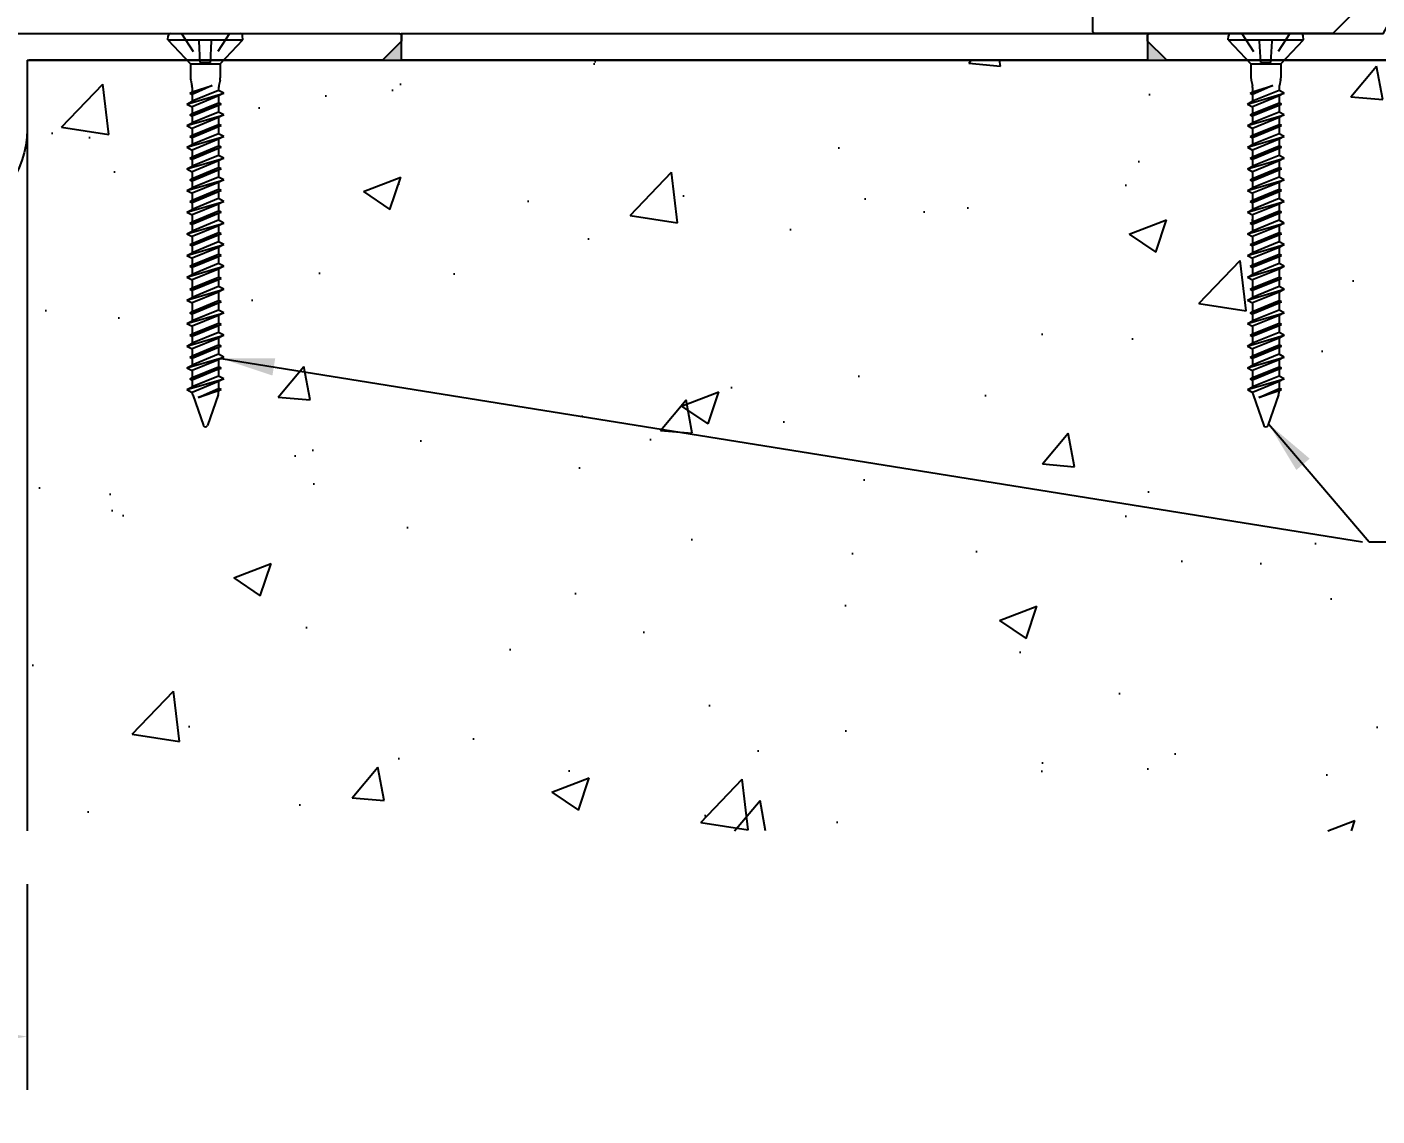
# Model space of a CAD drawing. Header units: inches. Extents: x -6.4 to 63.4, y -1.5 to 12.
# Drawn here: x 17.85 to 24.19, y -1.34 to 3.77 of the extents above; entities that cross this region are included whole.
import ezdxf

# ---------------------------------------------------------------- set-up
doc = ezdxf.new("R2010")
doc.units = ezdxf.units.IN
doc.header["$MEASUREMENT"] = 0
doc.linetypes.add('DASHED', pattern=[0.75, 0.5, -0.25])
for name, color, linetype in [('Anchors', 4, 'Continuous'), ('Conditions', 1, 'Continuous'), ('Dimensions', 3, 'Continuous'), ('Metals', 7, 'Continuous'), ('Text', 2, 'Continuous')]:
    doc.layers.add(name, color=color, linetype=linetype)
doc.styles.add('ARIAL', font='arial.ttf')
doc.dimstyles.new('Arial', dxfattribs={"dimtxt": 0.25, "dimasz": 0.25, "dimexe": 0.25, "dimexo": 0.25, "dimgap": 0.25, "dimtad": 0, "dimtih": 1, "dimtoh": 1, "dimdec": 4, "dimzin": 0, "dimdsep": 46, "dimlunit": 4, "dimtxsty": 'ARIAL', "dimcen": 0.25, "dimadec": 0, "dimazin": 0, "dimtfac": 1, "dimtdec": 4, "dimtofl": 0, "dimtmove": 0, "dimatfit": 3, "dimfxl": 0, "dimfrac": 2, "dimtolj": 1, "dimtzin": 0, "dimarcsym": 0})

# ---------------------------------------------------------------- blocks, each defined once
blk = doc.blocks.new('*D12')
at = {"layer": 'Defpoints', "color": 0}
for p in [(5.8539, 0), (17.8539, 0), (17.8539, -0.9653)]:
    blk.add_point(p, dxfattribs=at)
at = {"layer": 'Dimensions', "color": 0, "lineweight": -2}
for p, q in [((5.8539, -0.25), (5.8539, -1.2153)), ((17.8539, -0.25), (17.8539, -1.2153)), ((6.1039, -0.9653), (10.8945, -0.9653)), ((17.6039, -0.9653), (12.8275, -0.9653))]:
    blk.add_line(p, q, dxfattribs=at)
at = {"layer": 'Dimensions', "color": 0}
for points in [[(6.1039, -0.9237), (6.1039, -1.007), (5.8539, -0.9653)], [(17.6039, -0.9237), (17.6039, -1.007), (17.8539, -0.9653)]]:
    blk.add_solid(points, dxfattribs=at)
at = {"layer": 'Dimensions', "color": 0, "insert": (11.861, -0.9653), "char_height": 0.25, "attachment_point": 5, "style": 'ARIAL'}
blk.add_mtext("\\A1;1'\\P [305mm]", dxfattribs=at)
blk = doc.blocks.new('A$C63CB1885')
for p, q in [((-0.1762, 0), (-0.1747, 0.0182)), ((-0.1762, 0), (0.1762, 0)), ((-0.1762, 0), (-0.0698, -0.1125)), ((-0.1634, 0.0285), (0.1634, 0.0285)), ((0.0698, -0.1125), (0.1762, 0)), ((0.1762, 0), (0.1747, 0.0182)), ((-0.0698, -0.1125), (0.0698, -0.1125)), ((-0.0698, -0.1125), (-0.0698, -0.1796)), ((0.0698, -0.1125), (0.0698, -0.1796)), ((-0.0687, -0.1892), (-0.0633, -0.2152)), ((0.0687, -0.1892), (0.0633, -0.2152)), ((-0.0863, -0.3019), (0.0862, -0.2511)), ((-0.0737, -0.2511), (0.0321, -0.2146)), ((-0.0737, -0.2511), (-0.0622, -0.2449)), ((-0.0737, -0.2511), (-0.0622, -0.2573)), ((-0.0623, -0.2248), (-0.0622, -0.2449)), ((-0.0622, -0.2449), (0.0321, -0.2146)), ((0.0321, -0.2146), (-0.0622, -0.2573)), ((0.0622, -0.2382), (-0.0622, -0.289)), ((0.0622, -0.2248), (0.0622, -0.2382)), ((0.0862, -0.2511), (0.0622, -0.264)), ((0.0862, -0.2511), (0.0622, -0.2382)), ((-0.0863, -0.3019), (-0.0622, -0.289)), ((-0.0863, -0.3019), (-0.0622, -0.3148)), ((-0.0737, -0.3527), (0.0737, -0.3019)), ((-0.0622, -0.2573), (-0.0622, -0.289)), ((0.0622, -0.264), (-0.0622, -0.3148)), ((-0.0622, -0.3465), (0.0622, -0.2957)), ((0.0622, -0.308), (-0.0622, -0.3588)), ((-0.0622, -0.3148), (-0.0622, -0.3465)), ((0.0622, -0.264), (0.0622, -0.2957)), ((0.0737, -0.3019), (0.0622, -0.2957)), ((0.0737, -0.3019), (0.0622, -0.308)), ((0.0622, -0.308), (0.0622, -0.3397)), ((-0.0863, -0.4034), (0.0862, -0.3527)), ((-0.0737, -0.3527), (-0.0622, -0.3465)), ((-0.0737, -0.3527), (-0.0622, -0.3588)), ((0.0622, -0.3397), (-0.0622, -0.3905)), ((-0.0622, -0.3588), (-0.0622, -0.3905)), ((0.0622, -0.3656), (-0.0622, -0.4164)), ((0.0862, -0.3527), (0.0622, -0.3656)), ((0.0622, -0.3656), (0.0622, -0.3973)), ((0.0862, -0.3527), (0.0622, -0.3397)), ((-0.0863, -0.4034), (-0.0622, -0.3905)), ((-0.0863, -0.4034), (-0.0622, -0.4164)), ((-0.0737, -0.4542), (0.0737, -0.4034)), ((-0.0622, -0.4481), (0.0622, -0.3973)), ((0.0622, -0.4096), (-0.0622, -0.4604)), ((-0.0622, -0.4164), (-0.0622, -0.4481)), ((0.0622, -0.4413), (-0.0622, -0.4921)), ((0.0737, -0.4034), (0.0622, -0.3973)), ((0.0737, -0.4034), (0.0622, -0.4096)), ((0.0622, -0.4096), (0.0622, -0.4413)), ((0.0862, -0.4542), (0.0622, -0.4413)), ((-0.0863, -0.505), (0.0862, -0.4542)), ((-0.0863, -0.505), (-0.0622, -0.4921)), ((-0.0863, -0.505), (-0.0622, -0.5179)), ((-0.0737, -0.4542), (-0.0622, -0.4481)), ((-0.0737, -0.4542), (-0.0622, -0.4604)), ((-0.0737, -0.5558), (0.0737, -0.505)), ((-0.0622, -0.4604), (-0.0622, -0.4921)), ((0.0622, -0.4671), (-0.0622, -0.5179)), ((-0.0622, -0.5496), (0.0622, -0.4988)), ((0.0862, -0.4542), (0.0622, -0.4671)), ((0.0622, -0.4671), (0.0622, -0.4988)), ((0.0737, -0.505), (0.0622, -0.4988)), ((0.0737, -0.505), (0.0622, -0.5112)), ((-0.0863, -0.6066), (0.0862, -0.5558)), ((-0.0737, -0.5558), (-0.0622, -0.5496)), ((-0.0737, -0.5558), (-0.0622, -0.5619)), ((0.0622, -0.5112), (-0.0622, -0.5619)), ((-0.0622, -0.5179), (-0.0622, -0.5496)), ((0.0622, -0.5429), (-0.0622, -0.5936)), ((-0.0622, -0.5619), (-0.0622, -0.5936)), ((0.0622, -0.5687), (-0.0622, -0.6195)), ((0.0622, -0.5112), (0.0622, -0.5429)), ((0.0862, -0.5558), (0.0622, -0.5687)), ((0.0622, -0.5687), (0.0622, -0.6004)), ((0.0862, -0.5558), (0.0622, -0.5429)), ((-0.0863, -0.6066), (-0.0622, -0.5936)), ((-0.0863, -0.6066), (-0.0622, -0.6195)), ((-0.0737, -0.6573), (0.0737, -0.6066)), ((-0.0622, -0.6512), (0.0622, -0.6004)), ((0.0622, -0.6127), (-0.0622, -0.6635)), ((-0.0622, -0.6195), (-0.0622, -0.6512)), ((0.0737, -0.6066), (0.0622, -0.6004)), ((0.0737, -0.6066), (0.0622, -0.6127)), ((0.0622, -0.6127), (0.0622, -0.6444)), ((-0.0863, -0.7081), (0.0862, -0.6573)), ((-0.0863, -0.7081), (-0.0622, -0.6952)), ((-0.0737, -0.6573), (-0.0622, -0.6512)), ((-0.0737, -0.6573), (-0.0622, -0.6635)), ((0.0622, -0.6444), (-0.0622, -0.6952)), ((-0.0622, -0.6635), (-0.0622, -0.6952)), ((0.0622, -0.6703), (-0.0622, -0.721)), ((0.0862, -0.6573), (0.0622, -0.6703)), ((0.0622, -0.6703), (0.0622, -0.702)), ((0.0862, -0.6573), (0.0622, -0.6444)), ((-0.0863, -0.7081), (-0.0622, -0.721)), ((-0.0863, -0.8097), (0.0862, -0.7589)), ((-0.0737, -0.7589), (0.0737, -0.7081)), ((-0.0737, -0.7589), (-0.0622, -0.7527)), ((-0.0737, -0.7589), (-0.0622, -0.7651)), ((-0.0622, -0.7527), (0.0622, -0.702)), ((0.0622, -0.7143), (-0.0622, -0.7651)), ((-0.0622, -0.721), (-0.0622, -0.7527)), ((0.0622, -0.746), (-0.0622, -0.7968)), ((0.0737, -0.7081), (0.0622, -0.702)), ((0.0737, -0.7081), (0.0622, -0.7143)), ((0.0622, -0.7143), (0.0622, -0.746)), ((0.0862, -0.7589), (0.0622, -0.7718)), ((0.0862, -0.7589), (0.0622, -0.746)), ((-0.0863, -0.8097), (-0.0622, -0.7968)), ((-0.0863, -0.8097), (-0.0622, -0.8226)), ((-0.0737, -0.8605), (0.0737, -0.8097)), ((-0.0622, -0.7651), (-0.0622, -0.7967)), ((0.0622, -0.7718), (-0.0622, -0.8226)), ((-0.0622, -0.8543), (0.0622, -0.8035)), ((0.0622, -0.8159), (-0.0622, -0.8666)), ((-0.0622, -0.8226), (-0.0622, -0.8543)), ((0.0622, -0.7718), (0.0622, -0.8035)), ((0.0737, -0.8097), (0.0622, -0.8035)), ((0.0737, -0.8097), (0.0622, -0.8159)), ((0.0622, -0.8159), (0.0622, -0.8475)), ((-0.0863, -0.9112), (0.0862, -0.8605)), ((-0.0737, -0.8605), (-0.0622, -0.8543)), ((-0.0737, -0.8605), (-0.0622, -0.8666)), ((0.0622, -0.8475), (-0.0622, -0.8983)), ((-0.0622, -0.8666), (-0.0622, -0.8983)), ((0.0622, -0.8734), (-0.0622, -0.9242)), ((0.0862, -0.8605), (0.0622, -0.8734)), ((0.0622, -0.8734), (0.0622, -0.9051)), ((0.0862, -0.8605), (0.0622, -0.8475)), ((-0.0863, -0.9112), (-0.0622, -0.8983)), ((-0.0863, -0.9112), (-0.0622, -0.9242)), ((-0.0737, -0.962), (0.0737, -0.9112)), ((-0.0622, -0.9559), (0.0622, -0.9051)), ((0.0622, -0.9174), (-0.0622, -0.9682)), ((-0.0622, -0.9242), (-0.0622, -0.9558)), ((0.0622, -0.9491), (-0.0622, -0.9999)), ((0.0737, -0.9112), (0.0622, -0.9051)), ((0.0737, -0.9112), (0.0622, -0.9174)), ((0.0622, -0.9174), (0.0622, -0.9491)), ((0.0862, -0.962), (0.0622, -0.9491)), ((-0.0863, -1.0128), (0.0862, -0.962)), ((-0.0863, -1.0128), (-0.0622, -0.9999)), ((-0.0863, -1.0128), (-0.0622, -1.0257)), ((-0.0737, -0.962), (-0.0622, -0.9559)), ((-0.0737, -0.962), (-0.0622, -0.9682)), ((-0.0737, -1.0636), (0.0737, -1.0128)), ((-0.0622, -0.9682), (-0.0622, -0.9999)), ((0.0622, -0.975), (-0.0622, -1.0257)), ((-0.0622, -1.0574), (0.0622, -1.0066)), ((0.0862, -0.962), (0.0622, -0.975)), ((0.0622, -0.975), (0.0622, -1.0066)), ((0.0737, -1.0128), (0.0622, -1.0066)), ((0.0737, -1.0128), (0.0622, -1.019)), ((-0.0863, -1.1144), (0.0862, -1.0636)), ((-0.0737, -1.0636), (-0.0622, -1.0574)), ((-0.0737, -1.0636), (-0.0622, -1.0698)), ((0.0622, -1.019), (-0.0622, -1.0698)), ((-0.0622, -1.0257), (-0.0622, -1.0574)), ((0.0622, -1.0507), (-0.0622, -1.1015)), ((-0.0622, -1.0697), (-0.0622, -1.1014)), ((0.0622, -1.0765), (-0.0622, -1.1273)), ((0.0622, -1.019), (0.0622, -1.0507)), ((0.0862, -1.0636), (0.0622, -1.0765)), ((0.0622, -1.0765), (0.0622, -1.1145)), ((0.0862, -1.0636), (0.0622, -1.0507)), ((-0.0863, -1.1144), (-0.0622, -1.1015)), ((-0.0863, -1.1144), (-0.0622, -1.1273)), ((-0.0737, -1.1715), (0.0737, -1.1207)), ((-0.0622, -1.1653), (0.0622, -1.1145)), ((0.0622, -1.1269), (-0.0622, -1.1776)), ((-0.0622, -1.1273), (-0.0622, -1.1653)), ((0.0737, -1.1207), (0.0622, -1.1145)), ((0.0737, -1.1207), (0.0622, -1.1269)), ((0.0622, -1.1269), (0.0622, -1.1585)), ((-0.0863, -1.2223), (0.0862, -1.1715)), ((-0.0737, -1.1715), (-0.0622, -1.1653)), ((-0.0737, -1.1715), (-0.0622, -1.1776)), ((0.0622, -1.1585), (-0.0622, -1.2093)), ((-0.0622, -1.1776), (-0.0622, -1.2093)), ((0.0622, -1.1844), (-0.0622, -1.2352)), ((0.0862, -1.1715), (0.0622, -1.1844)), ((0.0622, -1.1844), (0.0622, -1.2247)), ((0.0862, -1.1715), (0.0622, -1.1585)), ((-0.0863, -1.2223), (-0.0622, -1.2093)), ((-0.0863, -1.2223), (-0.0622, -1.2352)), ((-0.0737, -1.2816), (0.0737, -1.2308)), ((-0.0622, -1.2754), (0.0622, -1.2247)), ((-0.0622, -1.2352), (-0.0622, -1.2754)), ((0.0622, -1.237), (-0.0622, -1.2878)), ((0.0737, -1.2308), (0.0622, -1.2247)), ((0.0737, -1.2308), (0.0622, -1.237)), ((0.0622, -1.237), (0.0622, -1.2687)), ((-0.0863, -1.3324), (0.0862, -1.2816)), ((-0.0863, -1.3324), (-0.0622, -1.3195)), ((-0.0737, -1.2816), (-0.0622, -1.2754)), ((-0.0737, -1.2816), (-0.0622, -1.2878)), ((0.0622, -1.2687), (-0.0622, -1.3195)), ((-0.0622, -1.2877), (-0.0622, -1.3194)), ((0.0622, -1.2945), (-0.0622, -1.3453)), ((0.0862, -1.2816), (0.0622, -1.2945)), ((0.0622, -1.2945), (0.0622, -1.3303)), ((0.0862, -1.2816), (0.0622, -1.2687)), ((-0.0863, -1.3324), (-0.0622, -1.3453)), ((-0.0863, -1.438), (0.0862, -1.3872)), ((-0.0737, -1.3872), (0.0737, -1.3365)), ((-0.0737, -1.3872), (-0.0622, -1.3811)), ((-0.0737, -1.3872), (-0.0622, -1.3934)), ((-0.0622, -1.3811), (0.0622, -1.3303)), ((0.0622, -1.3426), (-0.0622, -1.3934)), ((-0.0622, -1.3453), (-0.0622, -1.381)), ((0.0622, -1.3743), (-0.0622, -1.4251)), ((-0.0622, -1.3934), (-0.0622, -1.4251)), ((0.0737, -1.3365), (0.0622, -1.3303)), ((0.0737, -1.3365), (0.0622, -1.3426)), ((0.0622, -1.3426), (0.0622, -1.3743)), ((0.0862, -1.3872), (0.0622, -1.4002)), ((0.0862, -1.3872), (0.0622, -1.3743)), ((-0.0863, -1.438), (-0.0622, -1.4251)), ((-0.0863, -1.438), (-0.0622, -1.4509)), ((-0.0737, -1.4895), (0.0737, -1.4387)), ((0.0622, -1.4002), (-0.0622, -1.4509)), ((-0.0622, -1.4833), (0.0622, -1.4326)), ((0.0622, -1.4449), (-0.0622, -1.4957)), ((-0.0622, -1.4509), (-0.0622, -1.4833)), ((0.0622, -1.4002), (0.0622, -1.4326)), ((0.0737, -1.4387), (0.0622, -1.4326)), ((0.0737, -1.4387), (0.0622, -1.4449)), ((0.0622, -1.4449), (0.0622, -1.4766)), ((-0.0863, -1.5403), (0.0862, -1.4895)), ((-0.0737, -1.4895), (-0.0622, -1.4833)), ((-0.0737, -1.4895), (-0.0622, -1.4957)), ((0.0622, -1.4766), (-0.0622, -1.5274)), ((-0.0622, -1.4956), (-0.0621, -1.5273)), ((0.0622, -1.5024), (-0.0622, -1.5532)), ((0.0862, -1.4895), (0.0622, -1.5024)), ((0.0622, -1.5024), (0.0622, -1.5348)), ((0.0862, -1.4895), (0.0622, -1.4766)), ((-0.0863, -1.5403), (-0.0622, -1.5274)), ((-0.0863, -1.5403), (-0.0622, -1.5532)), ((-0.0737, -1.5918), (0.0737, -1.541)), ((-0.0622, -1.5856), (0.0622, -1.5348)), ((0.0622, -1.5471), (-0.0622, -1.5979)), ((0.0622, -1.5788), (-0.0622, -1.6296)), ((-0.0621, -1.5532), (-0.0621, -1.5856)), ((0.0737, -1.541), (0.0622, -1.5348)), ((0.0737, -1.541), (0.0622, -1.5471)), ((0.0622, -1.5471), (0.0622, -1.5788)), ((0.0862, -1.5918), (0.0622, -1.5788)), ((-0.0863, -1.6425), (0.0862, -1.5918)), ((-0.0863, -1.6425), (-0.0622, -1.6296)), ((-0.0863, -1.6425), (-0.0622, -1.6555)), ((-0.0737, -1.5918), (-0.0622, -1.5856)), ((-0.0737, -1.5918), (-0.0622, -1.5979)), ((0.0622, -1.6047), (-0.0622, -1.6555)), ((-0.0621, -1.5979), (-0.0621, -1.6296)), ((-0.0335, -1.6795), (0.0622, -1.6364)), ((-0.0335, -1.6795), (0.0737, -1.6425)), ((0.0862, -1.5918), (0.0622, -1.6047)), ((0.0622, -1.6047), (0.0622, -1.6522)), ((0.0737, -1.6425), (0.0622, -1.6364)), ((0.0737, -1.6425), (0.0622, -1.6487)), ((-0.0596, -1.6676), (-0.0096, -1.8103)), ((0.0622, -1.6487), (-0.0335, -1.6795)), ((0.0596, -1.6676), (0.0096, -1.8103))]:
    blk.add_line(p, q)
at = {"linetype": 'DASHED', "ltscale": 0.025}
for p, q in [((-0.1125, 0.0285), (-0.024, -0.1065)), ((-0.024, -0.1065), (-0.0311, 0.0283)), ((0.024, -0.1065), (0.0311, 0.0285)), ((0.1125, 0.0285), (0.024, -0.1065)), ((-0.024, -0.1065), (0.024, -0.1065))]:
    blk.add_line(p, q, dxfattribs=at)
for centre, radius, start, end in [((-0.1634, 0.0173), 0.0112, 90, 175), ((0.1634, 0.0173), 0.0112, 5, 90), ((-0.0233, -0.1796), 0.0465, 180, 191.9357), ((0.0233, -0.1796), 0.0465, 348.0643, 0), ((-0.1088, -0.2248), 0.0465, 0, 11.9357), ((0.1087, -0.2248), 0.0465, 168.0643, 180), ((-0.0158, -1.6522), 0.0465, 183.94761, 199.30575), ((0.0158, -1.6522), 0.0465, 340.69425, 0), ((0, -1.806), 0.0106, 204.10008, 335.89992)]:
    blk.add_arc(centre, radius, start, end)
blk = doc.blocks.new('TF316134')
blk.add_blockref('A$C63CB1885', (0, -0.0285))
blk = doc.blocks.new('NB703')
at = {"linetype": 'Continuous', "flags": 128}
blk.add_lwpolyline([(-0.5525, 0), (0.5525, 0, 0.414214), (0.5625, 0.01), (0.5625, 0.74, -0.414214), (0.5725, 0.75), (0.8816, 0.75, -0.198912), (0.8887, 0.7471), (1.5553, 0.0804, -0.065543), (1.5569, 0.0784), (1.5992, 0.005, 0.267949), (1.6079, 0), (2.6859, 0, 0.198912), (2.6929, 0.0029), (2.78, 0.09), (2.78, 0.115, 0.414214), (2.77, 0.125), (1.6801, 0.125, -0.267949), (1.6714, 0.13), (1.6569, 0.1551, 0.065543), (1.6553, 0.1572), (0.9404, 0.8721, 0.198912), (0.9334, 0.875), (0.4475, 0.875, 0.414214), (0.4375, 0.865), (0.4375, 0.135, -0.414214), (0.4275, 0.125), (-0.5525, 0.125, 0.414214), (-0.5625, 0.115), (-0.5625, 0.01, 0.414214)], format="xyb", close=True, dxfattribs=at)
blk = doc.blocks.new('PS212A')
at = {"linetype": 'Continuous', "flags": 128}
blk.add_lwpolyline([(0.4499, 0.125), (-1.7472, 0.125, 0.414214), (-1.7572, 0.115), (-1.7572, 0.0941, 0.198912), (-1.7543, 0.0871), (-1.6701, 0.0029, 0.198912), (-1.6631, 0), (-0.01, 0, -0.414214), (0, -0.01), (0, -0.3249, 0.758338), (0.8344, -0.5587, 0.420887), (0.8308, -0.5448), (0.7399, -0.4923, 0.405496), (0.7264, -0.4957, -3.520953), (0.7264, -0.1541, 0.405496), (0.7399, -0.1575), (0.8308, -0.105, 0.420887), (0.8344, -0.0912, 0.261868)], format="xyb", close=True, dxfattribs=at)
blk = doc.blocks.new('NBT123')
blk.add_lwpolyline([(-0.985, 0.61, 0.414214), (-1, 0.625), (-1.8238, 0.625, 0.668179), (-1.8344, 0.5994), (-1.1144, -0.1206, 0.198912), (-1.1038, -0.125), (0, -0.125, 0.414214), (0.015, -0.11), (0.015, -0.015, 0.414214), (0, 0), (-0.97, 0, -0.414214), (-0.985, 0.015)], format="xyb", close=True)

msp = doc.modelspace()

# ---------------------------------------------------------------- hatches: boundary and pattern name
for points in [[(19.60813, 3.70438, 0.1989124), (19.61106, 3.71145), (19.61106, 3.61733), (19.51693, 3.61733, 0.1989124), (19.524, 3.62026)], [(23.11399, 3.70438, -0.1989124), (23.11106, 3.71145), (23.11106, 3.61733), (23.20518, 3.61733, -0.1989124), (23.19811, 3.62026)]]:
    msp.add_hatch(color=253).paths.add_polyline_path(points)
at = {"layer": 'Conditions'}
h = msp.add_hatch(dxfattribs=at)
h.set_pattern_fill('AR-CONC', color=256, scale=0.25, style=0)
h.paths.add_polyline_path([(25.89131, 2.7524), (25.89131, 2.78409), (25.86731, 2.79702), (25.89131, 2.80994), (25.89131, 2.84163), (25.87828, 2.84865), (25.89131, 2.85396), (25.89131, 2.88565), (25.86731, 2.89858), (25.89131, 2.9115), (25.89131, 2.9432), (25.87828, 2.95021), (25.89131, 2.95552), (25.89131, 2.98722), (25.86731, 3.00014), (25.89131, 3.01307), (25.89131, 3.04476), (25.87828, 3.05177), (25.89131, 3.05709), (25.89131, 3.08878), (25.86731, 3.1017), (25.89131, 3.11463), (25.89131, 3.14632), (25.87828, 3.15334), (25.89131, 3.15865), (25.89131, 3.19034), (25.86731, 3.20327), (25.89131, 3.21619), (25.89131, 3.24788), (25.87828, 3.2549), (25.89131, 3.26021), (25.89131, 3.2919), (25.86731, 3.30483), (25.89131, 3.31775), (25.89131, 3.34945), (25.87828, 3.35646), (25.89131, 3.36177), (25.89131, 3.39347), (25.86731, 3.40639), (25.89131, 3.41932), (25.89131, 3.45101), (25.87828, 3.45802), (25.89131, 3.46334), (25.89131, 3.49503), (25.86731, 3.50795), (25.89131, 3.52088), (25.89131, 3.55257), (25.87697, 3.56029), (25.88583, 3.56314, 0.3252893), (25.87826, 3.61733), (23.75092, 3.61733), (23.73578, 3.60133), (23.73578, 3.52937), (23.72928, 3.49865, 0.1329555), (23.73064, 3.47439), (23.75228, 3.46273), (23.72828, 3.44981), (23.72828, 3.41812), (23.7413, 3.4111), (23.72828, 3.40579), (23.72828, 3.3741), (23.75228, 3.36117), (23.57978, 3.31039), (23.60379, 3.32332), (23.60379, 3.35501), (23.59075, 3.36202), (23.60378, 3.36734), (23.60378, 3.39903), (23.57978, 3.41195), (23.60378, 3.42488), (23.60378, 3.45657), (23.58943, 3.46429), (23.5983, 3.46714, 0.2612245), (23.60167, 3.5125, -0.0696153), (23.59728, 3.52462), (23.60872, 3.47049), (23.73167, 3.50995), (23.73477, 3.52462, 0.0521265), (23.73578, 3.53423), (23.73578, 3.60133), (23.59628, 3.60133), (23.59628, 3.53423, 0.128787), (23.59838, 3.51076, -0.0696153), (23.60277, 3.49865), (23.59628, 3.52937), (23.59628, 3.60133), (23.58113, 3.61733), (18.77529, 3.61733), (18.76015, 3.60133), (18.76015, 3.52937), (18.75365, 3.49865, 0.1329555), (18.75501, 3.47439), (18.77665, 3.46273), (18.75265, 3.44981), (18.75265, 3.41812), (18.76567, 3.4111), (18.75265, 3.40579), (18.75265, 3.3741), (18.77665, 3.36117), (18.60415, 3.31039), (18.62816, 3.32332), (18.62816, 3.35501), (18.61513, 3.36202), (18.62816, 3.36734), (18.62815, 3.39903), (18.60415, 3.41195), (18.62815, 3.42488), (18.62815, 3.45657), (18.61381, 3.46429), (18.62267, 3.46714, 0.2612245), (18.62604, 3.5125, -0.0696153), (18.62165, 3.52462), (18.6331, 3.47049), (18.75604, 3.50995), (18.75914, 3.52462, 0.0521265), (18.76015, 3.53423), (18.76015, 3.60133), (18.62065, 3.60133), (18.62065, 3.53423, 0.128787), (18.62276, 3.51076, -0.0696153), (18.62714, 3.49865), (18.62065, 3.52937), (18.62065, 3.60133), (18.6055, 3.61733), (17.86386, 3.61733, 0.4142136), (17.85386, 3.60733), (17.85386, 0), (28.45352, 0), (28.45352, 4.30483), (26.60356, 4.30483), (26.60356, 3.61733), (26.02886, 3.61733, 0.2789782), (26.01817, 3.57039), (26.03981, 3.55873), (26.01581, 3.54581), (26.01581, 3.51412), (26.02883, 3.5071), (26.01581, 3.50179), (26.01581, 3.4701), (26.03981, 3.45717), (26.01581, 3.44425), (26.01581, 3.41255), (26.02883, 3.40554), (26.01581, 3.40023), (26.01581, 3.36853), (26.03981, 3.35561), (26.01581, 3.34269), (26.01581, 3.31099), (26.02883, 3.30398), (26.01581, 3.29867), (26.01581, 3.26697), (26.03981, 3.25405), (26.01581, 3.24112), (26.01581, 3.20943), (26.02883, 3.20242), (26.01581, 3.1971), (26.01581, 3.16541), (26.03981, 3.15248), (26.01581, 3.13956), (26.01581, 3.10787), (26.02883, 3.10085), (26.01581, 3.09554), (26.01581, 3.06385), (26.03981, 3.05092), (26.01581, 3.038), (26.01581, 3.0063), (26.02883, 2.99929), (26.01581, 2.99398), (26.01581, 2.96228), (26.03981, 2.94936), (26.01581, 2.93644), (26.01581, 2.90474), (26.02883, 2.89773), (26.01581, 2.89242), (26.01581, 2.86072), (26.03981, 2.8478), (26.01581, 2.83487), (26.01581, 2.80318), (26.02883, 2.79617), (26.01581, 2.79085), (26.01581, 2.75916), (26.03981, 2.74623), (26.01581, 2.73331), (26.01581, 2.70943), (26.02883, 2.70242), (26.01581, 2.6971), (26.01581, 2.66541), (26.03981, 2.65248), (26.01581, 2.63956), (26.01581, 2.60787), (26.02883, 2.60085), (26.01581, 2.59554), (26.01581, 2.56385), (26.03981, 2.55092), (26.01581, 2.538), (26.01581, 2.5063), (26.02883, 2.49929), (26.01581, 2.49398), (26.01581, 2.46228), (26.03981, 2.44936), (26.01581, 2.43644), (26.01581, 2.40474), (26.02883, 2.39773), (26.01581, 2.39242), (26.01581, 2.36072), (26.03981, 2.3478), (26.01581, 2.33487), (26.01581, 2.30318), (26.02883, 2.29617), (26.01581, 2.29085), (26.01581, 2.25916), (26.03981, 2.24623), (26.01581, 2.23331), (26.01581, 2.20162), (26.03014, 2.1939), (26.01581, 2.18929), (26.01581, 2.14876), (25.96378, 2.00024, -0.709275), (25.94392, 1.99858), (25.89131, 2.14876), (25.89131, 2.18253), (25.86731, 2.19545), (25.89131, 2.20838), (25.89131, 2.24007), (25.87828, 2.24709), (25.89131, 2.2524), (25.89131, 2.28409), (25.86731, 2.29702), (25.89131, 2.30994), (25.89131, 2.34163), (25.87828, 2.34865), (25.89131, 2.35396), (25.89131, 2.38565), (25.86731, 2.39858), (25.89131, 2.4115), (25.89131, 2.4432), (25.87828, 2.45021), (25.89131, 2.45552), (25.89131, 2.48722), (25.86731, 2.50014), (25.89131, 2.51307), (25.89131, 2.54476), (25.87828, 2.55177), (25.89131, 2.55709), (25.89131, 2.58878), (25.86731, 2.6017), (25.89131, 2.61463), (25.89131, 2.64632), (25.87828, 2.65334), (25.89131, 2.65865), (25.89131, 2.68253), (25.86731, 2.69545), (25.89131, 2.70838), (25.89131, 2.74007), (25.87828, 2.74709)])
h.paths.add_polyline_path([(18.77665, 2.7518), (18.75265, 2.73887), (18.75265, 2.70718), (18.76567, 2.70017), (18.75265, 2.69485), (18.75265, 2.66316), (18.77665, 2.65023), (18.75265, 2.63731), (18.75265, 2.5993), (18.76567, 2.59229), (18.75265, 2.58697), (18.75265, 2.55528), (18.77665, 2.54235), (18.75265, 2.52943), (18.75265, 2.48917), (18.76567, 2.48216), (18.75265, 2.47684), (18.75265, 2.44515), (18.77665, 2.43223), (18.75265, 2.4193), (18.75265, 2.38354), (18.76567, 2.37653), (18.75265, 2.37121), (18.75265, 2.33952), (18.77665, 2.32659), (18.75265, 2.31367), (18.75265, 2.28128), (18.76567, 2.27426), (18.75265, 2.26895), (18.75265, 2.23726), (18.77665, 2.22433), (18.75265, 2.21141), (18.75265, 2.17902), (18.76567, 2.172), (18.75265, 2.16669), (18.75265, 2.135), (18.77665, 2.12207), (18.75265, 2.10915), (18.75265, 2.07745), (18.76698, 2.06973), (18.75265, 2.06513), (18.75265, 2.0537), (18.70062, 1.90519, -0.709275), (18.68076, 1.90352), (18.62613, 2.05945), (18.60415, 2.07129), (18.62826, 2.08427), (18.62825, 2.11595), (18.62816, 2.11591), (18.61513, 2.12292), (18.62825, 2.12827), (18.62825, 2.16058), (18.60415, 2.17355), (18.62825, 2.18653), (18.62825, 2.21821), (18.62816, 2.21817), (18.61513, 2.22518), (18.62824, 2.23053), (18.62824, 2.26284), (18.60415, 2.27581), (18.62824, 2.28879), (18.62824, 2.32046), (18.62816, 2.32043), (18.61513, 2.32744), (18.62824, 2.33279), (18.62823, 2.36848), (18.60415, 2.38145), (18.62823, 2.39441), (18.62823, 2.42609), (18.62816, 2.42606), (18.61513, 2.43308), (18.62823, 2.43842), (18.62823, 2.47861), (18.60415, 2.49157), (18.62822, 2.50454), (18.62822, 2.53622), (18.62816, 2.53619), (18.61513, 2.5432), (18.62822, 2.54854), (18.62822, 2.5865), (18.60415, 2.59945), (18.62822, 2.61241), (18.62821, 2.64409), (18.62816, 2.64407), (18.61513, 2.65108), (18.62821, 2.65642), (18.62821, 2.68806), (18.60415, 2.70102), (18.62821, 2.71397), (18.62821, 2.74565), (18.62816, 2.74563), (18.61513, 2.75265), (18.6282, 2.75798), (18.6282, 2.78963), (18.60415, 2.80258), (18.6282, 2.81553), (18.6282, 2.84721), (18.62816, 2.8472), (18.61513, 2.85421), (18.6282, 2.85954), (18.62819, 2.8912), (18.60415, 2.90414), (18.62819, 2.91709), (18.62819, 2.94877), (18.62816, 2.94876), (18.61513, 2.95577), (18.62819, 2.9611), (18.62819, 2.99276), (18.60415, 3.0057), (18.62818, 3.01865), (18.62818, 3.05033), (18.62816, 3.05032), (18.61513, 3.05733), (18.62818, 3.06266), (18.62818, 3.09433), (18.60415, 3.10727), (18.62818, 3.1202), (18.62817, 3.15189), (18.62816, 3.15188), (18.61513, 3.1589), (18.62817, 3.16422), (18.62817, 3.1959), (18.60415, 3.20883), (18.62817, 3.22176), (18.62817, 3.25345), (18.62816, 3.25345), (18.61513, 3.26046), (18.62816, 3.26578), (18.62816, 3.29747), (18.75265, 3.34825), (18.75265, 3.31655), (18.76567, 3.30954), (18.75265, 3.30423), (18.75265, 3.27253), (18.77665, 3.25961), (18.75265, 3.24669), (18.75265, 3.21499), (18.76567, 3.20798), (18.75265, 3.20267), (18.75265, 3.17097), (18.77665, 3.15805), (18.75265, 3.14512), (18.75265, 3.11343), (18.76567, 3.10642), (18.75265, 3.1011), (18.75265, 3.06941), (18.77665, 3.05648), (18.75265, 3.04356), (18.75265, 3.01187), (18.76567, 3.00485), (18.75265, 2.99954), (18.75265, 2.96785), (18.77665, 2.95492), (18.75265, 2.942), (18.75265, 2.9103), (18.76567, 2.90329), (18.75265, 2.89798), (18.75265, 2.86628), (18.77665, 2.85336), (18.75265, 2.84044), (18.75265, 2.80874), (18.76567, 2.80173), (18.75265, 2.79642), (18.75265, 2.76472)], flags=16)
h.paths.add_polyline_path([(23.57978, 2.70102), (23.60383, 2.71397), (23.60383, 2.74565), (23.60379, 2.74563), (23.59075, 2.75265), (23.60383, 2.75798), (23.60383, 2.78963), (23.57978, 2.80258), (23.60383, 2.81553), (23.60382, 2.84721), (23.60379, 2.8472), (23.59075, 2.85421), (23.60382, 2.85954), (23.60382, 2.8912), (23.57978, 2.90414), (23.60382, 2.91709), (23.60382, 2.94877), (23.60379, 2.94876), (23.59075, 2.95577), (23.60382, 2.9611), (23.60381, 2.99276), (23.57978, 3.0057), (23.60381, 3.01865), (23.60381, 3.05033), (23.60379, 3.05032), (23.59075, 3.05733), (23.60381, 3.06266), (23.60381, 3.09433), (23.57978, 3.10727), (23.6038, 3.1202), (23.6038, 3.15189), (23.60379, 3.15188), (23.59075, 3.1589), (23.6038, 3.16422), (23.6038, 3.1959), (23.57978, 3.20883), (23.6038, 3.22176), (23.60379, 3.25345), (23.60379, 3.25345), (23.59075, 3.26046), (23.60379, 3.26578), (23.60379, 3.29747), (23.72828, 3.34825), (23.72828, 3.31655), (23.7413, 3.30954), (23.72828, 3.30423), (23.72828, 3.27253), (23.75228, 3.25961), (23.72828, 3.24669), (23.72828, 3.21499), (23.7413, 3.20798), (23.72828, 3.20267), (23.72828, 3.17097), (23.75228, 3.15805), (23.72828, 3.14512), (23.72828, 3.11343), (23.7413, 3.10642), (23.72828, 3.1011), (23.72828, 3.06941), (23.75228, 3.05648), (23.72828, 3.04356), (23.72828, 3.01187), (23.7413, 3.00485), (23.72828, 2.99954), (23.72828, 2.96785), (23.75228, 2.95492), (23.72828, 2.942), (23.72828, 2.9103), (23.7413, 2.90329), (23.72828, 2.89798), (23.72828, 2.86628), (23.75228, 2.85336), (23.72828, 2.84044), (23.72828, 2.80874), (23.7413, 2.80173), (23.72828, 2.79642), (23.72828, 2.76472), (23.75228, 2.7518), (23.72828, 2.73887), (23.72828, 2.70718), (23.7413, 2.70017), (23.72828, 2.69485), (23.72828, 2.66316), (23.75228, 2.65023), (23.72828, 2.63731), (23.72828, 2.5993), (23.7413, 2.59229), (23.72828, 2.58697), (23.72828, 2.55528), (23.75228, 2.54235), (23.72828, 2.52943), (23.72828, 2.48917), (23.7413, 2.48216), (23.72828, 2.47684), (23.72828, 2.44515), (23.75228, 2.43223), (23.72828, 2.4193), (23.72828, 2.38354), (23.7413, 2.37653), (23.72828, 2.37121), (23.72828, 2.33952), (23.75228, 2.32659), (23.72828, 2.31367), (23.72828, 2.28128), (23.7413, 2.27426), (23.72828, 2.26895), (23.72828, 2.23726), (23.75228, 2.22433), (23.72828, 2.21141), (23.72828, 2.17902), (23.7413, 2.172), (23.72828, 2.16669), (23.72828, 2.135), (23.75228, 2.12207), (23.72828, 2.10915), (23.72828, 2.07745), (23.74261, 2.06973), (23.72828, 2.06513), (23.72828, 2.0537), (23.67625, 1.90519, -0.709275), (23.65638, 1.90352), (23.60176, 2.05945), (23.57978, 2.07129), (23.60388, 2.08427), (23.60388, 2.11595), (23.60379, 2.11591), (23.59075, 2.12292), (23.60388, 2.12827), (23.60388, 2.16058), (23.57978, 2.17355), (23.60388, 2.18653), (23.60387, 2.21821), (23.60379, 2.21817), (23.59075, 2.22518), (23.60387, 2.23053), (23.60387, 2.26284), (23.57978, 2.27581), (23.60387, 2.28879), (23.60387, 2.32046), (23.60379, 2.32043), (23.59075, 2.32744), (23.60386, 2.33279), (23.60386, 2.36848), (23.57978, 2.38145), (23.60386, 2.39441), (23.60386, 2.42609), (23.60379, 2.42606), (23.59075, 2.43308), (23.60386, 2.43842), (23.60385, 2.47861), (23.57978, 2.49157), (23.60385, 2.50454), (23.60385, 2.53622), (23.60379, 2.53619), (23.59075, 2.5432), (23.60385, 2.54854), (23.60384, 2.5865), (23.57978, 2.59945), (23.60384, 2.61241), (23.60384, 2.64409), (23.60379, 2.64407), (23.59075, 2.65108), (23.60384, 2.65642), (23.60384, 2.68806)], flags=16)
h.paths.add_polyline_path([(27.0673, 2.01175), (30.01392, 2.01175), (30.01392, 2.94802), (27.0673, 2.94802)], flags=9)
h.paths.add_polyline_path([(24.51496, 0.91864), (27.46159, 0.91864), (27.46159, 1.85492), (24.51496, 1.85492)], flags=24)
h.paths.add_polyline_path([(27.07703, 3.2116), (30.58248, 3.2116), (30.58248, 4.14618), (27.07703, 4.14618)], flags=9)

# ---------------------------------------------------------------- linework, layer by layer
for q in [(17.85386, 0), (26.60386, 3.61733)]:
    msp.add_line((17.85386, 3.61733), q, dxfattribs=at)
at = {"layer": 'Metals'}
msp.add_lwpolyline([(23.11106, 3.61733), (19.61106, 3.61733), (19.61106, 3.74233), (23.11106, 3.74233)], close=True, dxfattribs=at)

# ---------------------------------------------------------------- block references
at = {"layer": 'Anchors'}
for p in [(18.6904, 3.74233), (23.66603, 3.74233)]:
    msp.add_blockref('TF316134', p, dxfattribs=at)
at = {"layer": 'Metals', "xscale": -1}
for name, p in [('NBT123', (22.86886, 3.86733)), ('NB703', (25.89106, 3.61733)), ('PS212A', (17.85386, 3.61733))]:
    msp.add_blockref(name, p, dxfattribs=at)

# ---------------------------------------------------------------- dimensions: what is measured, and where the dimension line sits
at = {"layer": 'Dimensions'}
dim = msp.add_linear_dim(base=(17.85386, -0.96535), p1=(5.85386, 0), p2=(17.85386, 0), dimstyle='Arial', override={"dimpost": '\\X'}, dxfattribs=at)
dim.commit()
dim.dimension.update_dxf_attribs({"geometry": '*D12', "text_midpoint": (11.86103, -0.96535), "dimtype": 160})

# ---------------------------------------------------------------- leaders
at = {"layer": 'Text'}
msp.add_leader([(18.76465, 2.21787), (24.11894, 1.35625)], dimstyle='Arial', dxfattribs=at)
at = {"layer": 'Text', "annotation_type": 0, "has_hookline": 1, "hookline_direction": 0, "text_width": 2.78104}
msp.add_leader([(23.67843, 1.91141), (24.15019, 1.35625), (24.40019, 1.35625)], dimstyle='Arial', override={"dimgap": 0.1875, "dimtad": 0}, dxfattribs=at)

doc.saveas('drawing.dxf')
